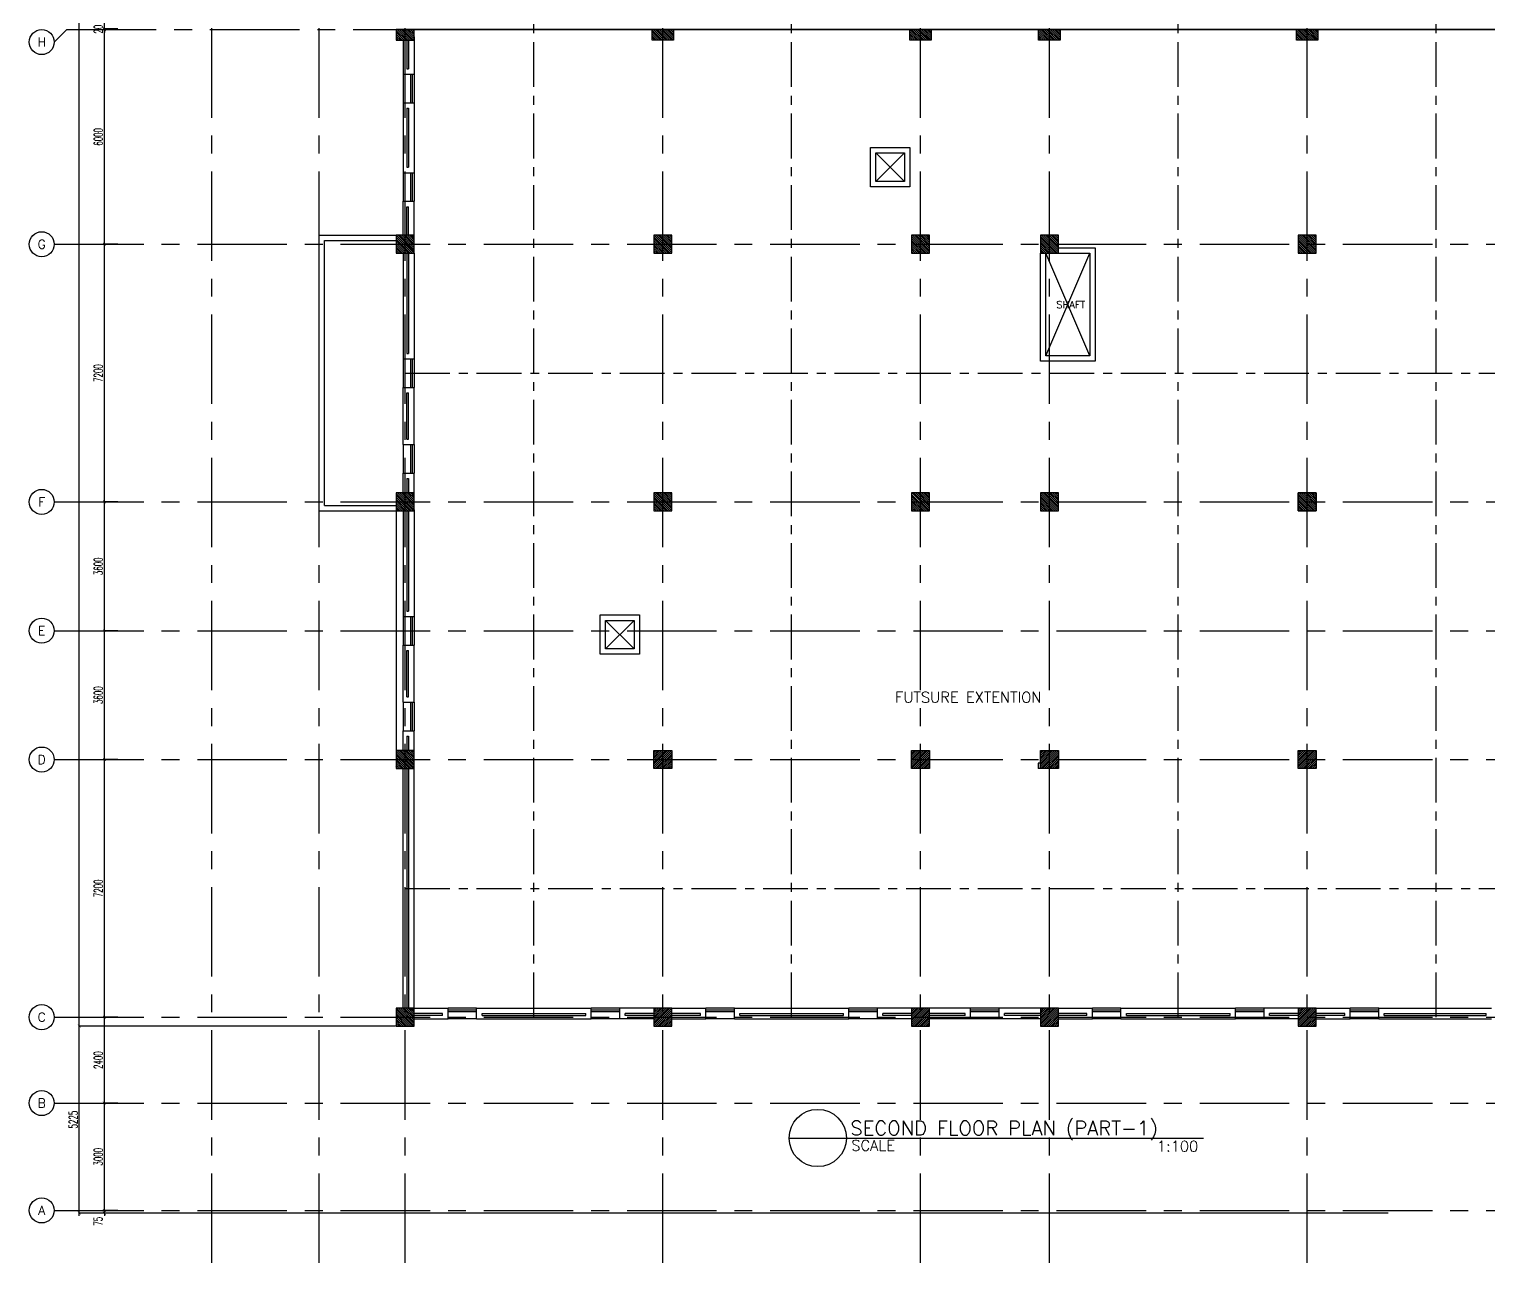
# Model space of a CAD drawing. Extents: x 0 to 90.9, y -1.6 to 78.
# Drawn here: x -0.01 to 40.76, y -1.55 to 32.92 of the extents above; entities that cross this region are included whole.
import ezdxf
from ezdxf.enums import TextEntityAlignment as Align

# ---------------------------------------------------------------- set-up
doc = ezdxf.new("R2010")
doc.units = 0
doc.header["$MEASUREMENT"] = 0
doc.header["$PDMODE"] = 34
doc.linetypes.add('CENTER', pattern=[2, 1.25, -0.25, 0.25, -0.25])
doc.linetypes.add('CENTERX2', pattern=[4, 2.5, -0.5, 0.5, -0.5])
doc.layers.get('0').update_dxf_attribs({"color": 11, "linetype": 'CONTINUOUS'})
doc.layers.get('DEFPOINTS').update_dxf_attribs({"color": 11, "linetype": 'CONTINUOUS'})
for name, color, linetype in [('AX', 11, 'CONTINUOUS'), ('AX-CR', 11, 'CONTINUOUS'), ('AX-DIM', 11, 'CONTINUOUS'), ('AX-TXT', 11, 'CONTINUOUS'), ('AXES', 11, 'CENTERX2'), ('AXES1', 11, 'CENTER'), ('COL', 11, 'CONTINUOUS'), ('COUNTER', 11, 'CONTINUOUS'), ('EJ', 11, 'CONTINUOUS'), ('HAT', 11, 'CONTINUOUS'), ('INSUL', 11, 'CONTINUOUS'), ('PROJ-L', 11, 'CONTINUOUS'), ('RM-NO', 11, 'CONTINUOUS'), ('ROOF', 11, 'CONTINUOUS'), ('SHAFT', 11, 'CONTINUOUS'), ('SHAFTS', 11, 'CONTINUOUS'), ('TITLETEXT', 11, 'CONTINUOUS'), ('WALL', 11, 'CONTINUOUS'), ('WIN', 11, 'CONTINUOUS')]:
    doc.layers.add(name, color=color, linetype=linetype)
doc.styles.add('ROMANC', font='romanc', dxfattribs={"height": 0.1})
doc.styles.add('ROMANS', font='ROMANS.shx', dxfattribs={"width": 0.6})
doc.dimstyles.new('DIM-OUT', dxfattribs={"dimscale": 0, "dimtxt": 0.24, "dimasz": 0.08, "dimexe": 0.02, "dimexo": 0.02, "dimgap": 0.05, "dimtad": 1, "dimdec": 0, "dimlfac": 1000, "dimzin": 0, "dimdsep": 46, "dimtxsty": 'ROMANS', "dimblk1": 'ARCHTICK', "dimblk2": 'ARCHTICK', "dimsah": 1, "dimcen": 0.01, "dimdle": 0.08, "dimclrd": 7, "dimclre": 7, "dimclrt": 2, "dimadec": 0, "dimazin": 0, "dimtp": 2, "dimtm": 2, "dimtfac": 0.114286, "dimtdec": 0, "dimtix": 1, "dimtmove": 2, "dimatfit": 3, "dimldrblk": 'ARCHTICK', "dimfxl": 0, "dimtolj": 1, "dimtzin": 0, "dimarcsym": 0})
pattern_1 = [(135, (343.42504, -18.478617), (0.0265165043, 0.0265165043), [])]

# ---------------------------------------------------------------- blocks, each defined once
blk = doc.blocks.new('_ARCHTICK')
at = {"color": 0, "linetype": 'ByBlock', "const_width": 0.15}
blk.add_lwpolyline([(-0.5, -0.5), (0.5, 0.5)], dxfattribs=at)
blk = doc.blocks.new('*D151')
at = {"layer": 'AX-DIM', "color": 7, "lineweight": -2}
for p, q in [((1.389, 4.982), (1.389, 64.462)), ((10.219, 64.382), (1.369, 64.382)), ((10.219, 5.062), (1.369, 5.062))]:
    blk.add_line(p, q, dxfattribs=at)
at = {"layer": 'DEFPOINTS', "color": 0}
for p in [(1.389, 64.382), (10.239, 64.382), (10.239, 5.062)]:
    blk.add_point(p, dxfattribs=at)
at = {"layer": 'AX-DIM', "color": 7, "lineweight": -2, "xscale": 0.08, "yscale": 0.08, "zscale": 0.08}
for p, rotation in [((1.389, 64.382), 90), ((1.389, 5.062), 270)]:
    blk.add_blockref('_ARCHTICK', p, dxfattribs=dict(at, rotation=rotation))
at = {"layer": 'AX-DIM', "color": 2, "insert": (1.219, 34.722), "char_height": 0.24, "attachment_point": 5, "rotation": 90, "style": 'ROMANS'}
blk.add_mtext('\\A1;59320', dxfattribs=at)
blk = doc.blocks.new('*D152')
at = {"layer": 'AX-DIM', "color": 7, "lineweight": -2}
for p, q in [((2.469, 36.532), (2.069, 36.532)), ((2.089, 32.852), (2.089, 36.612)), ((2.469, 32.932), (2.069, 32.932))]:
    blk.add_line(p, q, dxfattribs=at)
at = {"layer": 'DEFPOINTS', "color": 0}
for p in [(2.089, 36.532), (2.489, 36.532), (2.489, 32.932)]:
    blk.add_point(p, dxfattribs=at)
at = {"layer": 'AX-DIM', "color": 7, "lineweight": -2, "xscale": 0.08, "yscale": 0.08, "zscale": 0.08}
for p, rotation in [((2.089, 36.532), 90), ((2.089, 32.932), 270)]:
    blk.add_blockref('_ARCHTICK', p, dxfattribs=dict(at, rotation=rotation))
at = {"layer": 'AX-DIM', "color": 2, "insert": (1.919, 34.732), "char_height": 0.24, "attachment_point": 5, "rotation": 90, "style": 'ROMANS'}
blk.add_mtext('\\A1;3600', dxfattribs=at)
blk = doc.blocks.new('*D178')
at = {"layer": 'AX-DIM', "color": 7, "lineweight": -2}
for p, q in [((2.469, 32.932), (2.069, 32.932)), ((2.469, 32.912), (2.069, 32.912)), ((2.089, 32.932), (2.089, 33.012)), ((2.089, 32.912), (2.089, 32.932)), ((2.089, 32.912), (2.089, 32.832))]:
    blk.add_line(p, q, dxfattribs=at)
at = {"layer": 'DEFPOINTS', "color": 0}
for p in [(2.089, 32.932), (2.489, 32.932), (2.489, 32.912)]:
    blk.add_point(p, dxfattribs=at)
at = {"layer": 'AX-DIM', "color": 7, "lineweight": -2, "xscale": 0.08, "yscale": 0.08, "zscale": 0.08}
for p, rotation in [((2.089, 32.932), 270), ((2.089, 32.912), 90)]:
    blk.add_blockref('_ARCHTICK', p, dxfattribs=dict(at, rotation=rotation))
at = {"layer": 'AX-DIM', "color": 2, "insert": (1.919, 32.922), "char_height": 0.24, "attachment_point": 5, "rotation": 90, "style": 'ROMANS'}
blk.add_mtext('\\A1;20', dxfattribs=at)
blk = doc.blocks.new('*D179')
at = {"layer": 'AX-DIM', "color": 7, "lineweight": -2}
for p, q in [((2.469, 32.912), (2.069, 32.912)), ((2.089, 26.832), (2.089, 32.992)), ((2.469, 26.912), (2.069, 26.912))]:
    blk.add_line(p, q, dxfattribs=at)
at = {"layer": 'DEFPOINTS', "color": 0}
for p in [(2.089, 32.912), (2.489, 32.912), (2.489, 26.912)]:
    blk.add_point(p, dxfattribs=at)
at = {"layer": 'AX-DIM', "color": 7, "lineweight": -2, "xscale": 0.08, "yscale": 0.08, "zscale": 0.08}
for p, rotation in [((2.089, 32.912), 90), ((2.089, 26.912), 270)]:
    blk.add_blockref('_ARCHTICK', p, dxfattribs=dict(at, rotation=rotation))
at = {"layer": 'AX-DIM', "color": 2, "insert": (1.919, 29.912), "char_height": 0.24, "attachment_point": 5, "rotation": 90, "style": 'ROMANS'}
blk.add_mtext('\\A1;6000', dxfattribs=at)
blk = doc.blocks.new('*D180')
at = {"layer": 'AX-DIM', "color": 7, "lineweight": -2}
for p, q in [((2.469, 19.712), (2.069, 19.712)), ((2.089, 16.032), (2.089, 19.792)), ((2.469, 16.112), (2.069, 16.112))]:
    blk.add_line(p, q, dxfattribs=at)
at = {"layer": 'DEFPOINTS', "color": 0}
for p in [(2.089, 19.712), (2.489, 19.712), (2.489, 16.112)]:
    blk.add_point(p, dxfattribs=at)
at = {"layer": 'AX-DIM', "color": 7, "lineweight": -2, "xscale": 0.08, "yscale": 0.08, "zscale": 0.08}
for p, rotation in [((2.089, 19.712), 90), ((2.089, 16.112), 270)]:
    blk.add_blockref('_ARCHTICK', p, dxfattribs=dict(at, rotation=rotation))
at = {"layer": 'AX-DIM', "color": 2, "insert": (1.919, 17.912), "char_height": 0.24, "attachment_point": 5, "rotation": 90, "style": 'ROMANS'}
blk.add_mtext('\\A1;3600', dxfattribs=at)
blk = doc.blocks.new('*D181')
at = {"layer": 'AX-DIM', "color": 7, "lineweight": -2}
for p, q in [((2.469, 16.112), (2.069, 16.112)), ((2.089, 12.432), (2.089, 16.192)), ((2.469, 12.512), (2.069, 12.512))]:
    blk.add_line(p, q, dxfattribs=at)
at = {"layer": 'DEFPOINTS', "color": 0}
for p in [(2.089, 16.112), (2.489, 16.112), (2.489, 12.512)]:
    blk.add_point(p, dxfattribs=at)
at = {"layer": 'AX-DIM', "color": 7, "lineweight": -2, "xscale": 0.08, "yscale": 0.08, "zscale": 0.08}
for p, rotation in [((2.089, 16.112), 90), ((2.089, 12.512), 270)]:
    blk.add_blockref('_ARCHTICK', p, dxfattribs=dict(at, rotation=rotation))
at = {"layer": 'AX-DIM', "color": 2, "insert": (1.919, 14.312), "char_height": 0.24, "attachment_point": 5, "rotation": 90, "style": 'ROMANS'}
blk.add_mtext('\\A1;3600', dxfattribs=at)
blk = doc.blocks.new('*D182')
at = {"layer": 'AX-DIM', "color": 7, "lineweight": -2}
for p, q in [((2.469, 26.912), (2.069, 26.912)), ((2.089, 19.632), (2.089, 26.992)), ((2.469, 19.712), (2.069, 19.712))]:
    blk.add_line(p, q, dxfattribs=at)
at = {"layer": 'DEFPOINTS', "color": 0}
for p in [(2.089, 26.912), (2.489, 26.912), (2.489, 19.712)]:
    blk.add_point(p, dxfattribs=at)
at = {"layer": 'AX-DIM', "color": 7, "lineweight": -2, "xscale": 0.08, "yscale": 0.08, "zscale": 0.08}
for p, rotation in [((2.089, 26.912), 90), ((2.089, 19.712), 270)]:
    blk.add_blockref('_ARCHTICK', p, dxfattribs=dict(at, rotation=rotation))
at = {"layer": 'AX-DIM', "color": 2, "insert": (1.919, 23.312), "char_height": 0.24, "attachment_point": 5, "rotation": 90, "style": 'ROMANS'}
blk.add_mtext('\\A1;7200', dxfattribs=at)
blk = doc.blocks.new('*D183')
at = {"layer": 'AX-DIM', "color": 7, "lineweight": -2}
for p, q in [((2.469, 5.312), (2.069, 5.312)), ((2.089, 2.832), (2.089, 5.392)), ((2.469, 2.912), (2.069, 2.912))]:
    blk.add_line(p, q, dxfattribs=at)
at = {"layer": 'DEFPOINTS', "color": 0}
for p in [(2.089, 5.312), (2.489, 5.312), (2.489, 2.912)]:
    blk.add_point(p, dxfattribs=at)
at = {"layer": 'AX-DIM', "color": 7, "lineweight": -2, "xscale": 0.08, "yscale": 0.08, "zscale": 0.08}
for p, rotation in [((2.089, 5.312), 90), ((2.089, 2.912), 270)]:
    blk.add_blockref('_ARCHTICK', p, dxfattribs=dict(at, rotation=rotation))
at = {"layer": 'AX-DIM', "color": 2, "insert": (1.919, 4.112), "char_height": 0.24, "attachment_point": 5, "rotation": 90, "style": 'ROMANS'}
blk.add_mtext('\\A1;2400', dxfattribs=at)
blk = doc.blocks.new('*D184')
at = {"layer": 'AX-DIM', "color": 7, "lineweight": -2}
for p, q in [((2.469, -0.088), (2.069, -0.088)), ((2.469, -0.163), (2.069, -0.163)), ((2.089, -0.088), (2.089, -0.008)), ((2.089, -0.163), (2.089, -0.088)), ((2.089, -0.163), (2.089, -0.243))]:
    blk.add_line(p, q, dxfattribs=at)
at = {"layer": 'DEFPOINTS', "color": 0}
for p in [(2.089, -0.088), (2.489, -0.088), (2.489, -0.163)]:
    blk.add_point(p, dxfattribs=at)
at = {"layer": 'AX-DIM', "color": 7, "lineweight": -2, "xscale": 0.08, "yscale": 0.08, "zscale": 0.08}
for p, rotation in [((2.089, -0.088), 270), ((2.089, -0.163), 90)]:
    blk.add_blockref('_ARCHTICK', p, dxfattribs=dict(at, rotation=rotation))
at = {"layer": 'AX-DIM', "color": 2, "insert": (1.914, -0.391), "char_height": 0.24, "attachment_point": 5, "rotation": 90, "style": 'ROMANS'}
blk.add_mtext('\\A1;75', dxfattribs=at)
blk = doc.blocks.new('*D185')
at = {"layer": 'AX-DIM', "color": 7, "lineweight": -2}
for p, q in [((2.469, 2.912), (2.069, 2.912)), ((2.089, -0.168), (2.089, 2.992)), ((2.469, -0.088), (2.069, -0.088))]:
    blk.add_line(p, q, dxfattribs=at)
at = {"layer": 'DEFPOINTS', "color": 0}
for p in [(2.089, 2.912), (2.489, 2.912), (2.489, -0.088)]:
    blk.add_point(p, dxfattribs=at)
at = {"layer": 'AX-DIM', "color": 7, "lineweight": -2, "xscale": 0.08, "yscale": 0.08, "zscale": 0.08}
for p, rotation in [((2.089, 2.912), 90), ((2.089, -0.088), 270)]:
    blk.add_blockref('_ARCHTICK', p, dxfattribs=dict(at, rotation=rotation))
at = {"layer": 'AX-DIM', "color": 2, "insert": (1.919, 1.412), "char_height": 0.24, "attachment_point": 5, "rotation": 90, "style": 'ROMANS'}
blk.add_mtext('\\A1;3000', dxfattribs=at)
blk = doc.blocks.new('*D186')
at = {"layer": 'AX-DIM', "color": 7, "lineweight": -2}
for p, q in [((2.469, 12.512), (2.069, 12.512)), ((2.089, 5.232), (2.089, 12.592)), ((2.469, 5.312), (2.069, 5.312))]:
    blk.add_line(p, q, dxfattribs=at)
at = {"layer": 'DEFPOINTS', "color": 0}
for p in [(2.089, 12.512), (2.489, 12.512), (2.489, 5.312)]:
    blk.add_point(p, dxfattribs=at)
at = {"layer": 'AX-DIM', "color": 7, "lineweight": -2, "xscale": 0.08, "yscale": 0.08, "zscale": 0.08}
for p, rotation in [((2.089, 12.512), 90), ((2.089, 5.312), 270)]:
    blk.add_blockref('_ARCHTICK', p, dxfattribs=dict(at, rotation=rotation))
at = {"layer": 'AX-DIM', "color": 2, "insert": (1.919, 8.912), "char_height": 0.24, "attachment_point": 5, "rotation": 90, "style": 'ROMANS'}
blk.add_mtext('\\A1;7200', dxfattribs=at)
blk = doc.blocks.new('*D137')
at = {"layer": 'AX-DIM', "color": 7, "lineweight": -2}
for p, q in [((2.069, 5.062), (1.369, 5.062)), ((1.389, -0.243), (1.389, 5.142)), ((37.952, -0.163), (1.369, -0.163))]:
    blk.add_line(p, q, dxfattribs=at)
at = {"layer": 'DEFPOINTS', "color": 0}
for p in [(1.389, 5.062), (2.089, 5.062), (37.972, -0.163)]:
    blk.add_point(p, dxfattribs=at)
at = {"layer": 'AX-DIM', "color": 7, "lineweight": -2, "xscale": 0.08, "yscale": 0.08, "zscale": 0.08}
for p, rotation in [((1.389, 5.062), 90), ((1.389, -0.163), 270)]:
    blk.add_blockref('_ARCHTICK', p, dxfattribs=dict(at, rotation=rotation))
at = {"layer": 'AX-DIM', "color": 2, "insert": (1.219, 2.45), "char_height": 0.24, "attachment_point": 5, "rotation": 90, "style": 'ROMANS'}
blk.add_mtext('\\A1;5225', dxfattribs=at)
blk = doc.blocks.new('COL50')
at = {"layer": 'COL'}
blk.add_lwpolyline([(-250, 250), (-250, -250), (250, -250), (250, 250)], close=True, dxfattribs=at)
blk = doc.blocks.new('*X93')
at = {"color": 0}
for p, q in [((245929, 169932), (246386, 170390)), ((245929, 169985), (246333, 170390)), ((245929, 170038), (246280, 170390)), ((245929, 170091), (246227, 170390)), ((245929, 170144), (246174, 170390)), ((245929, 170197), (246121, 170390)), ((245929, 170250), (246068, 170390)), ((245929, 170303), (246015, 170390)), ((245929, 170357), (245962, 170390)), ((245939, 169890), (246429, 170379)), ((245992, 169890), (246429, 170326)), ((246045, 169890), (246429, 170273)), ((246098, 169890), (246429, 170220)), ((246151, 169890), (246429, 170167)), ((246204, 169890), (246429, 170114)), ((246257, 169890), (246429, 170061)), ((246310, 169890), (246429, 170008)), ((246363, 169890), (246429, 169955)), ((246416, 169890), (246429, 169902))]:
    blk.add_line(p, q, dxfattribs=at)
blk = doc.blocks.new('*X92')
at = {"color": 0}
for p, q in [((238727, 169890), (239227, 170390)), ((238729, 169945), (239174, 170390)), ((238729, 169998), (239121, 170390)), ((238729, 170051), (239067, 170390)), ((238729, 170104), (239014, 170390)), ((238729, 170157), (238961, 170390)), ((238729, 170210), (238908, 170390)), ((238729, 170263), (238855, 170390)), ((238729, 170316), (238802, 170390)), ((238729, 170369), (238749, 170390)), ((238780, 169890), (239229, 170339)), ((238833, 169890), (239229, 170286)), ((238886, 169890), (239229, 170233)), ((238939, 169890), (239229, 170180)), ((238992, 169890), (239229, 170127)), ((239045, 169890), (239229, 170074)), ((239098, 169890), (239229, 170020)), ((239151, 169890), (239229, 169967)), ((239204, 169890), (239229, 169914))]:
    blk.add_line(p, q, dxfattribs=at)
blk = doc.blocks.new('*X91')
at = {"color": 0}
for p, q in [((235129, 169898), (235620, 170390)), ((235129, 169951), (235567, 170390)), ((235129, 170004), (235514, 170390)), ((235129, 170057), (235461, 170390)), ((235129, 170110), (235408, 170390)), ((235129, 170163), (235355, 170390)), ((235129, 170216), (235302, 170390)), ((235129, 170269), (235249, 170390)), ((235129, 170322), (235196, 170390)), ((235129, 170375), (235143, 170390)), ((235173, 169890), (235629, 170345)), ((235226, 169890), (235629, 170292)), ((235279, 169890), (235629, 170239)), ((235332, 169890), (235629, 170186)), ((235385, 169890), (235629, 170133)), ((235439, 169890), (235629, 170080)), ((235492, 169890), (235629, 170027)), ((235545, 169890), (235629, 169974)), ((235598, 169890), (235629, 169921))]:
    blk.add_line(p, q, dxfattribs=at)
blk = doc.blocks.new('*X90')
at = {"color": 0}
for p, q in [((227929, 169910), (228408, 170390)), ((227929, 169963), (228355, 170390)), ((227929, 170017), (228302, 170390)), ((227929, 170070), (228249, 170390)), ((227929, 170123), (228196, 170390)), ((227929, 170176), (228143, 170390)), ((227929, 170229), (228090, 170390)), ((227929, 170282), (228037, 170390)), ((227929, 170335), (227984, 170390)), ((227961, 169890), (228429, 170357)), ((228014, 169890), (228429, 170304)), ((228067, 169890), (228429, 170251)), ((228120, 169890), (228429, 170198)), ((228173, 169890), (228429, 170145)), ((228226, 169890), (228429, 170092)), ((228279, 169890), (228429, 170039)), ((228332, 169890), (228429, 169986)), ((228385, 169890), (228429, 169933))]:
    blk.add_line(p, q, dxfattribs=at)
blk = doc.blocks.new('*X82')
at = {"color": 0}
for p, q in [((227929, 132681), (228397, 133150)), ((227929, 132734), (228344, 133150)), ((227929, 132787), (228291, 133150)), ((227929, 132840), (228238, 133150)), ((227929, 132893), (228185, 133150)), ((227929, 132946), (228132, 133150)), ((227929, 132999), (228079, 133150)), ((227929, 133053), (228026, 133150)), ((227929, 133106), (227973, 133150)), ((227950, 132650), (228429, 133128)), ((228003, 132650), (228429, 133075)), ((228056, 132650), (228429, 133022)), ((228109, 132650), (228429, 132969)), ((228162, 132650), (228429, 132916)), ((228215, 132650), (228429, 132863)), ((228268, 132650), (228429, 132810)), ((228321, 132650), (228429, 132757)), ((228374, 132650), (228429, 132704))]:
    blk.add_line(p, q, dxfattribs=at)
blk = doc.blocks.new('*X83')
at = {"color": 0}
for p, q in [((235129, 132669), (235610, 133150)), ((235129, 132722), (235556, 133150)), ((235129, 132775), (235503, 133150)), ((235129, 132828), (235450, 133150)), ((235129, 132881), (235397, 133150)), ((235129, 132934), (235344, 133150)), ((235129, 132987), (235291, 133150)), ((235129, 133040), (235238, 133150)), ((235129, 133093), (235185, 133150)), ((235163, 132650), (235629, 133116)), ((235216, 132650), (235629, 133063)), ((235269, 132650), (235629, 133010)), ((235322, 132650), (235629, 132957)), ((235375, 132650), (235629, 132904)), ((235428, 132650), (235629, 132851)), ((235481, 132650), (235629, 132798)), ((235534, 132650), (235629, 132745)), ((235587, 132650), (235629, 132691))]:
    blk.add_line(p, q, dxfattribs=at)
blk = doc.blocks.new('*X84')
at = {"color": 0}
for p, q in [((238729, 132663), (239216, 133150)), ((238729, 132716), (239163, 133150)), ((238729, 132769), (239110, 133150)), ((238729, 132822), (239057, 133150)), ((238729, 132875), (239004, 133150)), ((238729, 132928), (238951, 133150)), ((238729, 132981), (238898, 133150)), ((238729, 133034), (238845, 133150)), ((238729, 133087), (238791, 133150)), ((238729, 133140), (238738, 133150)), ((238769, 132650), (239229, 133110)), ((238822, 132650), (239229, 133056)), ((238875, 132650), (239229, 133003)), ((238928, 132650), (239229, 132950)), ((238981, 132650), (239229, 132897)), ((239034, 132650), (239229, 132844)), ((239087, 132650), (239229, 132791)), ((239140, 132650), (239229, 132738)), ((239193, 132650), (239229, 132685))]:
    blk.add_line(p, q, dxfattribs=at)
blk = doc.blocks.new('*X109')
at = {"color": 0}
for p, q in [((245928, 132650), (246428, 133150)), ((245929, 132703), (246375, 133150)), ((245929, 132756), (246322, 133150)), ((245929, 132809), (246269, 133150)), ((245929, 132862), (246216, 133150)), ((245929, 132915), (246163, 133150)), ((245929, 132968), (246110, 133150)), ((245929, 133021), (246057, 133150)), ((245929, 133074), (246004, 133150)), ((245929, 133127), (245951, 133150)), ((245981, 132650), (246429, 133097)), ((246034, 132650), (246429, 133044)), ((246087, 132650), (246429, 132991)), ((246140, 132650), (246429, 132938)), ((246193, 132650), (246429, 132885)), ((246246, 132650), (246429, 132832)), ((246299, 132650), (246429, 132779)), ((246353, 132650), (246429, 132726)), ((246406, 132650), (246429, 132673))]:
    blk.add_line(p, q, dxfattribs=at)
blk = doc.blocks.new('*X106')
at = {"color": 0}
for p, q in [((245929, 139863), (246416, 140350)), ((245929, 139916), (246363, 140350)), ((245929, 139969), (246310, 140350)), ((245929, 140022), (246257, 140350)), ((245929, 140075), (246204, 140350)), ((245929, 140128), (246151, 140350)), ((245929, 140181), (246098, 140350)), ((245929, 140234), (246045, 140350)), ((245929, 140287), (245991, 140350)), ((245929, 140340), (245938, 140350)), ((245969, 139850), (246429, 140310)), ((246022, 139850), (246429, 140256)), ((246075, 139850), (246429, 140203)), ((246128, 139850), (246429, 140150)), ((246181, 139850), (246429, 140097)), ((246234, 139850), (246429, 140044)), ((246287, 139850), (246429, 139991)), ((246340, 139850), (246429, 139938)), ((246393, 139850), (246429, 139885))]:
    blk.add_line(p, q, dxfattribs=at)
blk = doc.blocks.new('*X81')
at = {"color": 0}
for p, q in [((238729, 139875), (239203, 140350)), ((238729, 139928), (239150, 140350)), ((238729, 139981), (239097, 140350)), ((238729, 140034), (239044, 140350)), ((238729, 140087), (238991, 140350)), ((238729, 140140), (238938, 140350)), ((238729, 140193), (238885, 140350)), ((238729, 140246), (238832, 140350)), ((238729, 140299), (238779, 140350)), ((238756, 139850), (239229, 140322)), ((238809, 139850), (239229, 140269)), ((238862, 139850), (239229, 140216)), ((238915, 139850), (239229, 140163)), ((238968, 139850), (239229, 140110)), ((239021, 139850), (239229, 140057)), ((239074, 139850), (239229, 140004)), ((239128, 139850), (239229, 139951)), ((239181, 139850), (239229, 139898))]:
    blk.add_line(p, q, dxfattribs=at)
blk = doc.blocks.new('*X77')
at = {"color": 0}
for p, q in [((235129, 139881), (235597, 140350)), ((235129, 139934), (235544, 140350)), ((235129, 139987), (235491, 140350)), ((235129, 140040), (235438, 140350)), ((235129, 140093), (235385, 140350)), ((235129, 140146), (235332, 140350)), ((235129, 140199), (235279, 140350)), ((235129, 140253), (235226, 140350)), ((235129, 140306), (235173, 140350)), ((235150, 139850), (235629, 140328)), ((235203, 139850), (235629, 140275)), ((235256, 139850), (235629, 140222)), ((235309, 139850), (235629, 140169)), ((235362, 139850), (235629, 140116)), ((235415, 139850), (235629, 140063)), ((235468, 139850), (235629, 140010)), ((235521, 139850), (235629, 139957)), ((235574, 139850), (235629, 139904))]:
    blk.add_line(p, q, dxfattribs=at)
blk = doc.blocks.new('*X78')
at = {"color": 0}
for p, q in [((227929, 139894), (228385, 140350)), ((227929, 139947), (228331, 140350)), ((227929, 140000), (228278, 140350)), ((227929, 140053), (228225, 140350)), ((227929, 140106), (228172, 140350)), ((227929, 140159), (228119, 140350)), ((227929, 140212), (228066, 140350)), ((227929, 140265), (228013, 140350)), ((227929, 140318), (227960, 140350)), ((227938, 139850), (228429, 140341)), ((227991, 139850), (228429, 140288)), ((228044, 139850), (228429, 140235)), ((228097, 139850), (228429, 140182)), ((228150, 139850), (228429, 140129)), ((228203, 139850), (228429, 140076)), ((228256, 139850), (228429, 140023)), ((228309, 139850), (228429, 139969)), ((228362, 139850), (228429, 139916)), ((228415, 139850), (228429, 139863))]:
    blk.add_line(p, q, dxfattribs=at)
blk = doc.blocks.new('C5')
at = {"layer": 'HAT', "linetype": 'ByBlock'}
h = blk.add_hatch(dxfattribs=at)
h.set_pattern_fill('ANSI31', color=256, scale=300, style=0)
h.set_pattern_definition([(45, (-223356.182, -51411.005), (-26.516504, 26.516504), [])])
h.paths.add_polyline_path([(300, 300), (0, 300), (0, 0), (300, 0)])
h.paths.add_polyline_path([(600, 300), (300, 300), (300, 0), (600, 0)])
at = {"layer": 'COL'}
blk.add_lwpolyline([(600, 300), (0, 300), (0, 0), (600, 0)], close=True, dxfattribs=at)
blk = doc.blocks.new('*X86')
at = {"color": 0}
for p, q in [((245927, 177090), (246427, 177590)), ((245929, 177145), (246374, 177590)), ((245929, 177198), (246321, 177590)), ((245929, 177251), (246267, 177590)), ((245929, 177304), (246214, 177590)), ((245929, 177357), (246161, 177590)), ((245929, 177410), (246108, 177590)), ((245929, 177463), (246055, 177590)), ((245929, 177516), (246002, 177590)), ((245929, 177569), (245949, 177590)), ((245980, 177090), (246429, 177539)), ((246033, 177090), (246429, 177486)), ((246086, 177090), (246429, 177433)), ((246139, 177090), (246429, 177380)), ((246192, 177090), (246429, 177327)), ((246245, 177090), (246429, 177274)), ((246298, 177090), (246429, 177220)), ((246351, 177090), (246429, 177167)), ((246404, 177090), (246429, 177114))]:
    blk.add_line(p, q, dxfattribs=at)
blk = doc.blocks.new('*X87')
at = {"color": 0}
for p, q in [((238729, 177104), (239214, 177590)), ((238729, 177157), (239161, 177590)), ((238729, 177210), (239108, 177590)), ((238729, 177263), (239055, 177590)), ((238729, 177316), (239002, 177590)), ((238729, 177369), (238949, 177590)), ((238729, 177422), (238896, 177590)), ((238729, 177475), (238843, 177590)), ((238729, 177528), (238790, 177590)), ((238729, 177581), (238737, 177590)), ((238767, 177090), (239229, 177551)), ((238820, 177090), (239229, 177498)), ((238873, 177090), (239229, 177445)), ((238926, 177090), (239229, 177392)), ((238979, 177090), (239229, 177339)), ((239032, 177090), (239229, 177286)), ((239085, 177090), (239229, 177233)), ((239138, 177090), (239229, 177180)), ((239191, 177090), (239229, 177127))]:
    blk.add_line(p, q, dxfattribs=at)
blk = doc.blocks.new('*X88')
at = {"color": 0}
for p, q in [((235129, 177110), (235608, 177590)), ((235129, 177163), (235555, 177590)), ((235129, 177217), (235502, 177590)), ((235129, 177270), (235449, 177590)), ((235129, 177323), (235396, 177590)), ((235129, 177376), (235343, 177590)), ((235129, 177429), (235290, 177590)), ((235129, 177482), (235237, 177590)), ((235129, 177535), (235184, 177590)), ((235161, 177090), (235629, 177557)), ((235214, 177090), (235629, 177504)), ((235267, 177090), (235629, 177451)), ((235320, 177090), (235629, 177398)), ((235373, 177090), (235629, 177345)), ((235426, 177090), (235629, 177292)), ((235479, 177090), (235629, 177239)), ((235532, 177090), (235629, 177186)), ((235585, 177090), (235629, 177133))]:
    blk.add_line(p, q, dxfattribs=at)
blk = doc.blocks.new('*X89')
at = {"color": 0}
for p, q in [((227929, 177123), (228395, 177590)), ((227929, 177176), (228342, 177590)), ((227929, 177229), (228289, 177590)), ((227929, 177282), (228236, 177590)), ((227929, 177335), (228183, 177590)), ((227929, 177388), (228130, 177590)), ((227929, 177441), (228077, 177590)), ((227929, 177494), (228024, 177590)), ((227929, 177547), (227971, 177590)), ((227948, 177090), (228429, 177570)), ((228001, 177090), (228429, 177517)), ((228054, 177090), (228429, 177464)), ((228107, 177090), (228429, 177411)), ((228161, 177090), (228429, 177358)), ((228214, 177090), (228429, 177305)), ((228267, 177090), (228429, 177252)), ((228320, 177090), (228429, 177199)), ((228373, 177090), (228429, 177146))]:
    blk.add_line(p, q, dxfattribs=at)
blk = doc.blocks.new('*X107')
at = {"color": 0}
for p, q in [((253128, 139850), (253628, 140350)), ((253129, 139903), (253575, 140350)), ((253129, 139956), (253522, 140350)), ((253129, 140009), (253469, 140350)), ((253129, 140062), (253416, 140350)), ((253129, 140115), (253363, 140350)), ((253129, 140168), (253310, 140350)), ((253129, 140221), (253257, 140350)), ((253129, 140274), (253204, 140350)), ((253129, 140327), (253151, 140350)), ((253181, 139850), (253629, 140297)), ((253234, 139850), (253629, 140244)), ((253287, 139850), (253629, 140191)), ((253340, 139850), (253629, 140138)), ((253393, 139850), (253629, 140085)), ((253446, 139850), (253629, 140032)), ((253499, 139850), (253629, 139979)), ((253553, 139850), (253629, 139926)), ((253606, 139850), (253629, 139873))]:
    blk.add_line(p, q, dxfattribs=at)
blk = doc.blocks.new('*X108')
at = {"color": 0}
for p, q in [((253129, 132691), (253588, 133150)), ((253129, 132744), (253535, 133150)), ((253129, 132797), (253482, 133150)), ((253129, 132850), (253429, 133150)), ((253129, 132903), (253376, 133150)), ((253129, 132956), (253323, 133150)), ((253129, 133009), (253269, 133150)), ((253129, 133062), (253216, 133150)), ((253129, 133115), (253163, 133150)), ((253141, 132650), (253629, 133138)), ((253194, 132650), (253629, 133085)), ((253247, 132650), (253629, 133031)), ((253300, 132650), (253629, 132978)), ((253353, 132650), (253629, 132925)), ((253406, 132650), (253629, 132872)), ((253459, 132650), (253629, 132819)), ((253512, 132650), (253629, 132766)), ((253565, 132650), (253629, 132713)), ((253618, 132650), (253629, 132660))]:
    blk.add_line(p, q, dxfattribs=at)
blk = doc.blocks.new('*X100')
at = {"color": 0}
for p, q in [((253129, 125478), (253600, 125950)), ((253129, 125531), (253547, 125950)), ((253129, 125584), (253494, 125950)), ((253129, 125637), (253441, 125950)), ((253129, 125690), (253388, 125950)), ((253129, 125743), (253335, 125950)), ((253129, 125796), (253282, 125950)), ((253129, 125849), (253229, 125950)), ((253129, 125902), (253176, 125950)), ((253153, 125450), (253629, 125925)), ((253206, 125450), (253629, 125872)), ((253259, 125450), (253629, 125819)), ((253312, 125450), (253629, 125766)), ((253365, 125450), (253629, 125713)), ((253418, 125450), (253629, 125660)), ((253471, 125450), (253629, 125607)), ((253524, 125450), (253629, 125554)), ((253577, 125450), (253629, 125501))]:
    blk.add_line(p, q, dxfattribs=at)
blk = doc.blocks.new('*X101')
at = {"color": 0}
for p, q in [((253129, 118266), (253613, 118750)), ((253129, 118319), (253560, 118750)), ((253129, 118372), (253507, 118750)), ((253129, 118425), (253454, 118750)), ((253129, 118478), (253401, 118750)), ((253129, 118531), (253348, 118750)), ((253129, 118584), (253294, 118750)), ((253129, 118637), (253241, 118750)), ((253129, 118690), (253188, 118750)), ((253129, 118743), (253135, 118750)), ((253166, 118250), (253629, 118713)), ((253219, 118250), (253629, 118660)), ((253272, 118250), (253629, 118607)), ((253325, 118250), (253629, 118553)), ((253378, 118250), (253629, 118500)), ((253431, 118250), (253629, 118447)), ((253484, 118250), (253629, 118394)), ((253537, 118250), (253629, 118341)), ((253590, 118250), (253629, 118288))]:
    blk.add_line(p, q, dxfattribs=at)
blk = doc.blocks.new('AXL')
at = {"layer": 'AX-CR'}
blk.add_circle((-350, 0), 350, dxfattribs=at)
at = {"layer": 'AX-TXT', "style": 'ROMANS'}
blk.add_attdef('AX', text='', height=250, dxfattribs=at).set_placement((-350, 0), align=Align.MIDDLE)

msp = doc.modelspace()

# ---------------------------------------------------------------- hatches: boundary and pattern name
at = {"layer": 'HAT'}
h = msp.add_hatch(dxfattribs=at)
h.set_pattern_fill('ANSI31', color=256, scale=0.3, style=0)
h.set_pattern_definition(pattern_1)
h.paths.add_polyline_path([(10.4889, 32.9124), (10.7389, 32.9124), (10.7389, 32.6124), (10.4889, 32.6124)])
h.paths.add_polyline_path([(10.2389, 32.9124), (10.4889, 32.9124), (10.4889, 32.6124), (10.2389, 32.6124)])
h = msp.add_hatch(dxfattribs=at)
h.set_pattern_fill('ANSI31', color=256, scale=0.3, style=0)
h.set_pattern_definition(pattern_1)
h.paths.add_polyline_path([(10.4889, 32.9124), (10.7389, 32.9124), (10.7389, 32.6124), (10.4889, 32.6124)])
h.paths.add_polyline_path([(10.2389, 32.9124), (10.4889, 32.9124), (10.4889, 32.6124), (10.2389, 32.6124)])

# ---------------------------------------------------------------- linework, layer by layer
at = {"layer": 'AXES'}
for p, q in [((5.0889, -1.5519), (5.0889, 77.2608)), ((8.0889, -1.5519), (8.0889, 77.2608)), ((10.4889, -1.5519), (10.4889, 77.2608)), ((17.6889, -1.5519), (17.6889, 77.2608)), ((24.8889, -1.5519), (24.8889, 77.2608)), ((28.4889, -1.5519), (28.4889, 77.2608)), ((35.6889, -1.5519), (35.6889, 77.2608)), ((1.0389, 32.9124), (0.6889, 32.5624)), ((1.0389, 32.9124), (68.7289, 32.9124)), ((0.6889, 26.9124), (68.7289, 26.9124)), ((0.6889, 19.7124), (68.7289, 19.7124)), ((0.6889, 16.1124), (68.7289, 16.1124)), ((0.6889, 12.5124), (68.7289, 12.5124)), ((0.6889, 5.3124), (68.7289, 5.3124)), ((0.6889, 2.9124), (68.7289, 2.9124)), ((0.6889, -0.0876), (68.7289, -0.0876))]:
    msp.add_line(p, q, dxfattribs=at)
at = {"layer": 'AXES1'}
for p, q in [((14.0889, 5.3124), (14.0889, 64.1324)), ((21.2889, 5.3124), (21.2889, 64.1324)), ((32.0889, 5.3124), (32.0889, 64.1324)), ((39.2889, 5.3124), (39.2889, 64.1324)), ((10.4889, 23.3124), (68.7289, 23.3124)), ((10.4889, 8.9124), (68.7289, 8.9124))]:
    msp.add_line(p, q, dxfattribs=at)
at = {"layer": 'COL'}
for points in [[(10.7389, 32.9124), (10.2389, 32.9124), (10.2389, 32.6124), (10.7389, 32.6124)], [(10.7389, 32.9124), (10.2389, 32.9124), (10.2389, 32.6124), (10.7389, 32.6124)], [(17.4389, 5.5624), (17.4389, 5.0624), (17.9389, 5.0624), (17.9389, 5.5624)], [(24.6389, 5.5624), (24.6389, 5.0624), (25.1389, 5.0624), (25.1389, 5.5624)], [(28.2389, 5.5624), (28.2389, 5.0624), (28.7389, 5.0624), (28.7389, 5.5624)], [(35.4389, 5.5624), (35.4389, 5.0624), (35.9389, 5.0624), (35.9389, 5.5624)]]:
    msp.add_lwpolyline(points, close=True, dxfattribs=at)
at = {"layer": 'COUNTER', "linetype": 'ByBlock'}
for p, q in [((24.6389, 19.9624), (24.6389, 19.4624)), ((24.7389, 19.9624), (24.6389, 19.9624)), ((24.6389, 19.4624), (24.7389, 19.4624))]:
    msp.add_line(p, q, dxfattribs=at)
at = {"layer": 'EJ', "color": 8}
msp.add_line((10.2389, 32.9124), (85.5543, 32.9124), dxfattribs=at)
at = {"layer": 'INSUL'}
for p, q in [((10.5389, 32.6124), (10.5389, 31.8124)), ((10.5889, 32.6124), (10.5889, 31.8124)), ((10.5389, 31.8124), (10.5889, 31.8124)), ((10.5389, 30.7124), (10.5389, 29.0624)), ((10.5389, 30.7124), (10.5889, 30.7124)), ((10.5889, 30.7124), (10.5889, 29.0624)), ((10.5389, 29.0624), (10.5889, 29.0624)), ((10.5389, 27.1624), (10.5389, 27.9624)), ((10.5389, 27.9624), (10.5889, 27.9624)), ((10.5889, 27.1624), (10.5889, 27.9624)), ((10.5389, 26.6624), (10.5389, 23.8624)), ((10.5889, 26.6624), (10.5889, 23.8624)), ((10.5389, 23.8624), (10.5889, 23.8624)), ((10.5389, 21.4624), (10.5389, 22.7624)), ((10.5389, 22.7624), (10.5889, 22.7624)), ((10.5889, 21.4624), (10.5889, 22.7624)), ((10.5389, 21.4624), (10.5889, 21.4624)), ((10.5389, 20.3624), (10.5889, 20.3624)), ((10.5389, 20.3624), (10.5389, 19.9624)), ((10.5889, 20.3624), (10.5889, 19.9624)), ((10.5389, 19.4624), (10.5389, 16.6624)), ((10.5889, 19.4624), (10.5889, 16.6624)), ((10.5389, 16.6624), (10.5889, 16.6624)), ((10.5389, 15.5624), (10.5889, 15.5624)), ((10.5389, 14.2624), (10.5389, 15.5624)), ((10.5889, 14.2624), (10.5889, 15.5624)), ((10.5389, 14.2624), (10.5889, 14.2624)), ((10.5389, 13.1624), (10.5389, 12.7624)), ((10.5389, 13.1624), (10.5889, 13.1624)), ((10.5889, 13.1624), (10.5889, 12.7624)), ((10.5389, 12.2624), (10.5389, 5.5624)), ((10.5889, 12.2624), (10.5889, 5.5624)), ((11.5389, 5.4124), (10.7389, 5.4124)), ((11.5389, 5.3624), (10.7389, 5.3624)), ((11.5389, 5.3624), (11.5389, 5.4124)), ((12.6389, 5.3624), (12.6389, 5.4124)), ((12.6389, 5.4124), (15.5389, 5.4124)), ((12.6389, 5.3624), (15.5389, 5.3624)), ((15.5389, 5.3624), (15.5389, 5.4124)), ((17.4389, 5.4124), (16.6389, 5.4124)), ((16.6389, 5.3624), (16.6389, 5.4124)), ((17.4389, 5.3624), (16.6389, 5.3624)), ((18.7389, 5.4124), (17.9389, 5.4124)), ((18.7389, 5.3624), (17.9389, 5.3624)), ((18.7389, 5.3624), (18.7389, 5.4124)), ((19.8389, 5.4124), (22.7389, 5.4124)), ((19.8389, 5.3624), (19.8389, 5.4124)), ((19.8389, 5.3624), (22.7389, 5.3624)), ((22.7389, 5.3624), (22.7389, 5.4124)), ((23.8389, 5.3624), (23.8389, 5.4124)), ((24.6389, 5.4124), (23.8389, 5.4124)), ((24.6389, 5.3624), (23.8389, 5.3624)), ((26.1389, 5.4124), (25.1389, 5.4124)), ((26.1389, 5.3624), (25.1389, 5.3624)), ((26.1389, 5.3624), (26.1389, 5.4124)), ((27.2389, 5.3624), (27.2389, 5.4124)), ((28.2389, 5.4124), (27.2389, 5.4124)), ((28.2389, 5.3624), (27.2389, 5.3624)), ((29.5389, 5.4124), (28.7389, 5.4124)), ((29.5389, 5.3624), (28.7389, 5.3624)), ((29.5389, 5.3624), (29.5389, 5.4124)), ((30.6389, 5.4124), (33.5389, 5.4124)), ((30.6389, 5.3624), (30.6389, 5.4124)), ((30.6389, 5.3624), (33.5389, 5.3624)), ((33.5389, 5.3624), (33.5389, 5.4124)), ((35.4389, 5.4124), (34.6389, 5.4124)), ((34.6389, 5.3624), (34.6389, 5.4124)), ((35.4389, 5.3624), (34.6389, 5.3624)), ((36.7389, 5.4124), (35.9389, 5.4124)), ((36.7389, 5.3624), (35.9389, 5.3624)), ((36.7389, 5.3624), (36.7389, 5.4124)), ((37.8389, 5.4124), (40.6889, 5.4124)), ((37.8389, 5.3624), (37.8389, 5.4124)), ((37.8389, 5.3624), (40.6889, 5.3624)), ((40.6889, 5.3624), (40.6889, 5.4124))]:
    msp.add_line(p, q, dxfattribs=at)
at = {"layer": 'PROJ-L'}
for p, q in [((8.0889, 27.1624), (10.2389, 27.1624)), ((8.0889, 19.4636), (8.0889, 27.1624)), ((8.2389, 27.0124), (10.2389, 27.0124)), ((8.2389, 19.6136), (8.2389, 27.0124)), ((8.2389, 19.6136), (10.2389, 19.6136)), ((8.0889, 19.4636), (10.2389, 19.4636)), ((10.2389, 19.4624), (10.2389, 12.7624))]:
    msp.add_line(p, q, dxfattribs=at)
at = {"layer": 'ROOF'}
msp.add_line((42.8889, 32.9124), (10.2389, 32.9124), dxfattribs=at)
at = {"layer": 'SHAFTS', "color": 97, "linetype": 'Continuous'}
for p, q in [((23.6389, 29.4624), (24.4389, 28.6624)), ((24.4389, 29.4624), (23.6389, 28.6624)), ((29.6139, 23.7924), (28.3889, 26.6624)), ((28.3889, 23.7924), (29.6139, 26.6624)), ((16.0889, 16.4024), (16.8889, 15.6024)), ((16.8889, 16.4024), (16.0889, 15.6024))]:
    msp.add_line(p, q, dxfattribs=at)
at = {"layer": 'SHAFTS', "linetype": 'Continuous'}
for p, q in [((29.6139, 23.7924), (28.3889, 26.6624)), ((28.3889, 23.7924), (29.6139, 26.6624))]:
    msp.add_line(p, q, dxfattribs=at)
at = {"layer": 'SHAFTS'}
for points in [[(23.4889, 29.6124), (24.5889, 29.6124), (24.5889, 28.5124), (23.4889, 28.5124)], [(23.6389, 29.4624), (24.4389, 29.4624), (24.4389, 28.6624), (23.6389, 28.6624)], [(28.3898, 26.6624), (29.6139, 26.6624), (29.6139, 23.7924), (28.3898, 23.7924)], [(15.9389, 16.5524), (17.0389, 16.5524), (17.0389, 15.4524), (15.9389, 15.4524)], [(16.0889, 16.4024), (16.8889, 16.4024), (16.8889, 15.6024), (16.0889, 15.6024)]]:
    msp.add_lwpolyline(points, close=True, dxfattribs=at)
msp.add_lwpolyline([(28.7389, 26.8124), (29.7639, 26.8124), (29.7639, 23.6424), (28.2398, 23.6424), (28.2398, 26.6624)], dxfattribs=at)
at = {"layer": 'TITLETEXT', "color": 6}
msp.add_line((21.2174, 1.9359), (32.7944, 1.9359), dxfattribs=at)
msp.add_circle((22.0174, 1.9359), 0.8, dxfattribs=at)
at = {"layer": 'WALL'}
for p, q in [((10.7389, 32.7124), (10.7389, 31.6624)), ((10.4389, 32.6124), (10.4389, 31.6624)), ((10.4389, 31.6624), (10.7389, 31.6624)), ((10.4389, 30.8624), (10.4389, 28.9124)), ((10.4389, 30.8624), (10.7389, 30.8624)), ((10.7389, 30.8624), (10.7389, 28.9124)), ((10.4389, 28.9124), (10.7389, 28.9124)), ((10.4389, 27.1624), (10.4389, 28.1124)), ((10.4389, 28.1124), (10.7389, 28.1124)), ((10.7389, 27.1624), (10.7389, 28.1124)), ((10.4389, 26.6624), (10.4389, 23.7124)), ((10.7389, 26.6624), (10.7389, 23.7124)), ((10.4389, 23.7124), (10.7389, 23.7124)), ((10.4389, 21.3124), (10.4389, 22.9124)), ((10.4389, 22.9124), (10.7389, 22.9124)), ((10.7389, 21.3124), (10.7389, 22.9124)), ((10.4389, 21.3124), (10.7389, 21.3124)), ((10.4389, 19.9624), (10.4389, 20.5124)), ((10.4389, 20.5124), (10.7389, 20.5124)), ((10.7389, 19.9624), (10.7389, 20.5124)), ((10.4389, 19.4624), (10.4389, 16.5124)), ((10.7389, 19.4951), (10.7389, 16.5124)), ((10.4389, 16.5124), (10.7389, 16.5124)), ((10.4389, 15.7124), (10.7389, 15.7124)), ((10.4389, 14.1124), (10.4389, 15.7124)), ((10.7389, 14.1124), (10.7389, 15.7124)), ((10.4389, 14.1124), (10.7389, 14.1124)), ((10.4389, 13.3124), (10.7389, 13.3124)), ((10.4389, 12.7624), (10.4389, 13.3124)), ((10.7389, 12.7624), (10.7389, 13.3124)), ((10.4389, 5.5624), (10.4389, 12.2624)), ((10.7389, 5.5624), (10.7389, 12.2624)), ((10.7389, 5.5624), (11.6889, 5.5624)), ((11.6889, 5.2624), (11.6889, 5.5624)), ((12.4889, 5.2624), (12.4889, 5.5624)), ((12.4889, 5.5624), (15.6889, 5.5624)), ((15.6889, 5.2624), (15.6889, 5.5624)), ((17.4389, 5.5624), (16.4889, 5.5624)), ((16.4889, 5.2624), (16.4889, 5.5624)), ((17.9389, 5.5624), (18.8889, 5.5624)), ((18.8889, 5.2624), (18.8889, 5.5624)), ((19.6889, 5.5624), (22.8889, 5.5624)), ((19.6889, 5.2624), (19.6889, 5.5624)), ((22.8889, 5.2624), (22.8889, 5.5624)), ((23.6889, 5.2624), (23.6889, 5.5624)), ((24.6389, 5.5624), (23.6889, 5.5624)), ((26.2889, 5.5624), (25.1389, 5.5624)), ((26.2889, 5.2624), (26.2889, 5.5624)), ((27.0889, 5.2624), (27.0889, 5.5624)), ((28.2389, 5.5624), (27.0889, 5.5624)), ((28.7389, 5.5624), (29.6889, 5.5624)), ((29.6889, 5.2624), (29.6889, 5.5624)), ((30.4889, 5.5624), (33.6889, 5.5624)), ((30.4889, 5.2624), (30.4889, 5.5624)), ((33.6889, 5.2624), (33.6889, 5.5624)), ((34.4889, 5.2624), (34.4889, 5.5624)), ((35.4389, 5.5624), (34.4889, 5.5624)), ((35.9389, 5.5624), (36.8889, 5.5624)), ((36.8889, 5.2624), (36.8889, 5.5624)), ((37.6889, 5.5624), (40.8389, 5.5624)), ((37.6889, 5.2624), (37.6889, 5.5624)), ((10.7389, 5.2624), (11.6889, 5.2624)), ((12.4889, 5.2624), (15.6889, 5.2624)), ((17.4389, 5.2624), (16.4889, 5.2624)), ((17.9389, 5.2624), (18.8889, 5.2624)), ((19.6889, 5.2624), (22.8889, 5.2624)), ((24.6389, 5.2624), (23.6889, 5.2624)), ((26.2889, 5.2624), (25.1389, 5.2624)), ((28.2389, 5.2624), (27.0889, 5.2624)), ((28.7389, 5.2624), (29.6889, 5.2624)), ((30.4889, 5.2624), (33.6889, 5.2624)), ((35.4389, 5.2624), (34.4889, 5.2624)), ((35.9389, 5.2624), (36.8889, 5.2624)), ((37.6889, 5.2624), (40.8389, 5.2624))]:
    msp.add_line(p, q, dxfattribs=at)
at = {"layer": 'WALL', "color": 2, "linetype": 'ByBlock'}
msp.add_line((28.1764, 12.4124), (28.1764, 12.2624), dxfattribs=at)
at = {"layer": 'WALL', "linetype": 'ByBlock'}
for p, q in [((28.2389, 12.4124), (28.1764, 12.4124)), ((28.2389, 12.2624), (28.1764, 12.2624))]:
    msp.add_line(p, q, dxfattribs=at)
at = {"layer": 'WIN'}
for p, q in [((10.4389, 31.6624), (10.4389, 30.8624)), ((10.6389, 31.6624), (10.6389, 30.8624)), ((10.6889, 31.6624), (10.6889, 30.8624)), ((10.7389, 31.6624), (10.7389, 30.8624)), ((10.4389, 28.9124), (10.4389, 28.1124)), ((10.6389, 28.9124), (10.6389, 28.1124)), ((10.6889, 28.9124), (10.6889, 28.1124)), ((10.7389, 28.9124), (10.7389, 28.1124)), ((10.4389, 23.7124), (10.4389, 22.9124)), ((10.6389, 23.7124), (10.6389, 22.9124)), ((10.6889, 23.7124), (10.6889, 22.9124)), ((10.7389, 23.7124), (10.7389, 22.9124)), ((10.4389, 21.3124), (10.4389, 20.5124)), ((10.6389, 21.3124), (10.6389, 20.5124)), ((10.6889, 21.3124), (10.6889, 20.5124)), ((10.7389, 21.3124), (10.7389, 20.5124)), ((10.4389, 16.5124), (10.4389, 15.7124)), ((10.6389, 16.5124), (10.6389, 15.7124)), ((10.6889, 16.5124), (10.6889, 15.7124)), ((10.7389, 16.5124), (10.7389, 15.7124)), ((10.4389, 14.1124), (10.4389, 13.3124)), ((10.6389, 14.1124), (10.6389, 13.3124)), ((10.6889, 14.1124), (10.6889, 13.3124)), ((10.7389, 14.1124), (10.7389, 13.3124)), ((12.4889, 5.5624), (11.6889, 5.5624)), ((12.4889, 5.5124), (11.6889, 5.5124)), ((12.4889, 5.4624), (11.6889, 5.4624)), ((16.4889, 5.5624), (15.6889, 5.5624)), ((16.4889, 5.5124), (15.6889, 5.5124)), ((16.4889, 5.4624), (15.6889, 5.4624)), ((19.6889, 5.5624), (18.8889, 5.5624)), ((19.6889, 5.5124), (18.8889, 5.5124)), ((19.6889, 5.4624), (18.8889, 5.4624)), ((23.6889, 5.5624), (22.8889, 5.5624)), ((23.6889, 5.5124), (22.8889, 5.5124)), ((23.6889, 5.4624), (22.8889, 5.4624)), ((27.0889, 5.5624), (26.2889, 5.5624)), ((27.0889, 5.5124), (26.2889, 5.5124)), ((27.0889, 5.4624), (26.2889, 5.4624)), ((30.4889, 5.5624), (29.6889, 5.5624)), ((30.4889, 5.5124), (29.6889, 5.5124)), ((30.4889, 5.4624), (29.6889, 5.4624)), ((34.4889, 5.5624), (33.6889, 5.5624)), ((34.4889, 5.5124), (33.6889, 5.5124)), ((34.4889, 5.4624), (33.6889, 5.4624)), ((37.6889, 5.5624), (36.8889, 5.5624)), ((37.6889, 5.5124), (36.8889, 5.5124)), ((37.6889, 5.4624), (36.8889, 5.4624)), ((12.4889, 5.2624), (11.6889, 5.2624)), ((16.4889, 5.2624), (15.6889, 5.2624)), ((19.6889, 5.2624), (18.8889, 5.2624)), ((23.6889, 5.2624), (22.8889, 5.2624)), ((27.0889, 5.2624), (26.2889, 5.2624)), ((30.4889, 5.2624), (29.6889, 5.2624)), ((34.4889, 5.2624), (33.6889, 5.2624)), ((37.6889, 5.2624), (36.8889, 5.2624))]:
    msp.add_line(p, q, dxfattribs=at)

# ---------------------------------------------------------------- block references
at = {"layer": 'AX', "xscale": 0.001, "yscale": 0.001, "zscale": 0.001}
for p, values in [((0.6889, 32.5624), {'AX': 'H'}), ((0.6889, 26.9124), {'AX': 'G'}), ((0.6889, 19.7124), {'AX': 'F'}), ((0.6889, 16.1124), {'AX': 'E'}), ((0.6889, 12.5124), {'AX': 'D'}), ((0.6889, 5.3124), {'AX': 'C'}), ((0.6889, 2.9124), {'AX': 'B'}), ((0.6889, -0.0876), {'AX': 'A'})]:
    msp.add_blockref('AXL', p, dxfattribs=at).add_auto_attribs(values)
at = {"layer": 'COL', "linetype": 'ByBlock', "xscale": -0.001, "yscale": 0.001, "zscale": 0.001}
for p in [(17.9889, 32.6124), (25.1889, 32.6124), (28.7889, 32.6124), (35.9889, 32.6124)]:
    msp.add_blockref('C5', p, dxfattribs=at)
at = {"layer": 'COL', "zscale": 0.001}
for p, xscale, yscale in [((10.4889, 26.9124), 0.001, 0.001), ((17.6889, 26.9124), 0.001, 0.001), ((24.8889, 26.9124), 0.001, 0.001), ((28.4889, 26.9124), 0.001, 0.001), ((35.6889, 26.9124), 0.001, 0.001), ((10.4889, 19.7124), 0.001, 0.001), ((17.6889, 19.7124), 0.001, 0.001), ((24.8889, 19.7124), 0.001, 0.001), ((28.4889, 19.7124), 0.001, 0.001), ((35.6889, 19.7124), 0.001, 0.001), ((35.6889, 19.7124), -0.001, 0.001), ((10.4889, 12.5124), 0.001, 0.001), ((10.4889, 5.3124), 0.001000000047497451, 0.0009999999892897904), ((10.4889, 5.3124), 0.001, 0.001)]:
    msp.add_blockref('COL50', p, dxfattribs=dict(at, xscale=xscale, yscale=yscale))
at = {"layer": 'COL', "xscale": -0.001, "yscale": 0.001, "zscale": 0.001, "rotation": 180}
for p in [(17.6889, 12.5124), (24.8889, 12.5124), (28.4889, 12.5124), (35.6889, 12.5124)]:
    msp.add_blockref('COL50', p, dxfattribs=at)
at = {"layer": 'HAT', "xscale": -0.001, "yscale": 0.001, "zscale": 0.001}
for name in ['*X107', '*X106', '*X81', '*X77', '*X78', '*X108', '*X109', '*X84', '*X83', '*X82', '*X100', '*X101']:
    msp.add_blockref(name, (263.8674, -113.1873), dxfattribs=at)
at = {"layer": 'HAT', "xscale": 0.001, "yscale": 0.001, "zscale": 0.001, "rotation": 180}
for name in ['*X93', '*X92', '*X91', '*X90', '*X86', '*X87', '*X88', '*X89']:
    msp.add_blockref(name, (263.8674, 182.6521), dxfattribs=at)

# ---------------------------------------------------------------- texts
at = {"layer": 'RM-NO', "style": 'ROMANC'}
msp.add_text('FUTSURE EXTENTION', height=0.3, dxfattribs=at).set_placement((26.2228, 14.2541), align=Align.MIDDLE)
at = {"layer": 'SHAFT', "style": 'ROMANS'}
msp.add_text('SHAFT', height=0.2, dxfattribs=at).set_placement((29.0874, 25.2248), align=Align.MIDDLE)
at = {"layer": 'TITLETEXT', "color": 6, "style": 'ROMANS'}
msp.add_text('SECOND FLOOR PLAN (PART-1)', height=0.4, dxfattribs=at).set_placement((22.9285, 2.0113))
at = {"layer": 'TITLETEXT', "color": 2, "style": 'ROMANS'}
for s, p in [('SCALE', (22.9546, 1.5785)), ('1:100', (31.491, 1.5545))]:
    msp.add_text(s, height=0.3, dxfattribs=at).set_placement(p)

# ---------------------------------------------------------------- dimensions: what is measured, and where the dimension line sits
at = {"layer": 'AX-DIM'}
for base, p1, p2, picture, middle in [((1.3889, 64.3824), (10.2389, 5.0624), (10.2389, 64.3824), '*D151', (1.2189, 34.7224)), ((2.0889, 36.5324), (2.4889, 32.9324), (2.4889, 36.5324), '*D152', (1.9189, 34.7324)), ((2.0889, 32.9324), (2.4889, 32.9124), (2.4889, 32.9324), '*D178', (1.9189, 32.9224)), ((2.0889, 32.9124), (2.4889, 26.9124), (2.4889, 32.9124), '*D179', (1.9189, 29.9124)), ((2.0889, 26.9124), (2.4889, 19.7124), (2.4889, 26.9124), '*D182', (1.9189, 23.3124)), ((2.0889, 19.7124), (2.4889, 16.1124), (2.4889, 19.7124), '*D180', (1.9189, 17.9124)), ((2.0889, 16.1124), (2.4889, 12.5124), (2.4889, 16.1124), '*D181', (1.9189, 14.3124)), ((2.0889, 12.5124), (2.4889, 5.3124), (2.4889, 12.5124), '*D186', (1.9189, 8.9124)), ((2.0889, 5.3124), (2.4889, 2.9124), (2.4889, 5.3124), '*D183', (1.9189, 4.1124)), ((1.3889, 5.0624), (37.9723, -0.1626), (2.0889, 5.0624), '*D137', (1.2189, 2.4499)), ((2.0889, 2.9124), (2.4889, -0.0876), (2.4889, 2.9124), '*D185', (1.9189, 1.4124))]:
    dim = msp.add_linear_dim(base=base, p1=p1, p2=p2, angle=90, dimstyle='DIM-OUT', override={"dimscale": 1}, dxfattribs=at)
    dim.commit()
    dim.dimension.update_dxf_attribs({"geometry": picture, "text_midpoint": middle})
dim = msp.add_linear_dim(base=(2.0889, -0.0876), p1=(2.4889, -0.1626), p2=(2.4889, -0.0876), angle=90, dimstyle='DIM-OUT', override={"dimscale": 1}, dxfattribs=at)
dim.commit()
dim.dimension.update_dxf_attribs({"geometry": '*D184', "text_midpoint": (1.9139, -0.3911), "dimtype": 160})

doc.saveas('drawing.dxf')
